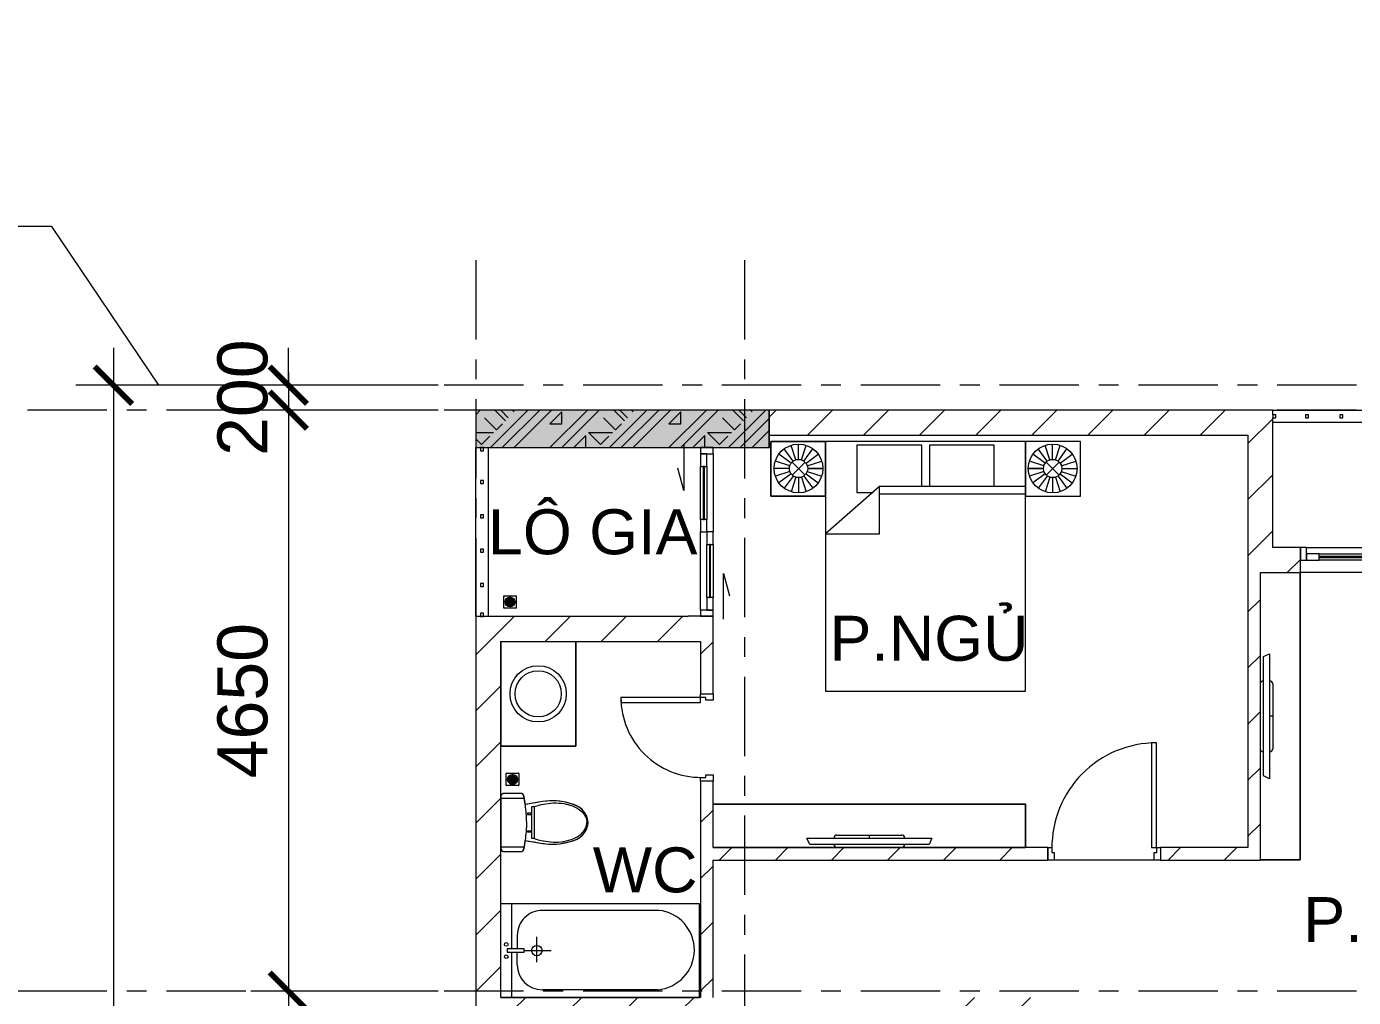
# Model space of a CAD drawing. Header units: millimetres. Extents: x -20144 to 117103, y -11426 to 48263.
# Drawn here: x 58906 to 69525, y 37700 to 45470 of the extents above; entities that cross this region are included whole.
import ezdxf

# ---------------------------------------------------------------- set-up
doc = ezdxf.new("R2010")
doc.units = ezdxf.units.MM
doc.linetypes.add('Grid Line', pattern=[22.225, 12.7, -3.175, 3.175, -3.175])
for name, color, linetype, lineweight in [('CHU', 181, 'Continuous', 5), ('CUA', 31, 'Continuous', 9), ('DIM', 1, 'Continuous', 5), ('HATCH-TUONG', 152, 'Continuous', 9), ('KH', 6, 'Continuous', 5), ('NET CAT', 3, 'Continuous', 5), ('NET THAY 2', 55, 'Continuous', 5), ('NET-CAT', 3, 'Continuous', 9), ('NET-THAY', 2, 'Continuous', 15), ('THIET BI', 44, 'Continuous', 5), ('THIET-BI', 44, 'Continuous', 5), ('TRUC', 225, 'Continuous', 5)]:
    doc.layers.add(name, color=color, linetype=linetype, lineweight=lineweight)
doc.styles.add('Arial_4', font='arial.ttf', dxfattribs={"height": 360})
doc.styles.add('TA1', font='arial.ttf')
doc.dimstyles.new('D_200_KTx2', dxfattribs={"dimtxt": 400, "dimasz": 300, "dimexe": 300, "dimexo": 300, "dimgap": 160, "dimtad": 1, "dimdec": 0, "dimzin": 9, "dimtxsty": 'TA1', "dimblk": 'ARCHTICK', "dimcen": 1, "dimdle": 300, "dimclrd": 256, "dimclre": 256, "dimclrt": 7, "dimadec": 0, "dimazin": 0, "dimtfac": 1, "dimtdec": 0, "dimtix": 1, "dimtmove": 1, "dimatfit": 3, "dimldrblk": 'ARCHTICK', "dimfxl": 1, "dimtolj": 1, "dimtzin": 0, "dimlwd": -1, "dimlwe": -1, "dimarcsym": 0})
pattern_1 = [(45, (71000, 0), (-224.5064, 224.5064), [])]

# ---------------------------------------------------------------- blocks, each defined once
blk = doc.blocks.new('ALC1807-ASCENT PLAZA-KET CAU 1_rvt-1-MẶT BẰNG TẦNG 5 ĐẾN TẦNG 22')
at = {"layer": 'NET CAT'}
blk.add_hatch(color=7, dxfattribs=at).paths.add_polyline_path([(-6149, 42100), (-6149, 42400), (-8499, 42400), (-8499, 42100), (-6334, 42100)], flags=0)
at = {"layer": 'NET CAT', "color": 90, "lineweight": 13}
for p, q in [((-6149, 42400), (-8499, 42400)), ((-8499, 42400), (-8499, 42100)), ((-6149, 42100), (-6149, 42400)), ((-8499, 42100), (-6149, 42100))]:
    blk.add_line(p, q, dxfattribs=at)
blk = doc.blocks.new('CUA PHONG NGU - Type 1-368226-MẶT BẰNG TẦNG 23')
at = {"layer": 'CUA', "lineweight": 5}
for p, q in [((-349, -52), (-349, 48)), ((-349, 48), (-299, 48)), ((-299, 48), (-299, -11)), ((501, 48), (551, 48)), ((501, -11), (501, 48)), ((551, 48), (551, -52)), ((-319, -52), (-349, -52)), ((-319, -11), (-319, -52)), ((-299, -11), (-319, -11)), ((521, -11), (501, -11)), ((521, -52), (521, -11)), ((551, -52), (521, -52))]:
    blk.add_line(p, q, dxfattribs=at)
at = {"layer": 'CUA'}
for p, q in [((-278, -52), (-318, -52)), ((-318, -52), (-318, -890)), ((-278, -890), (-278, -52)), ((-318, -890), (-278, -890))]:
    blk.add_line(p, q, dxfattribs=at)
at = {"layer": 'CUA', "lineweight": 5}
blk.add_arc((-318, -52), 838, 270, 0.5, dxfattribs=at)
blk = doc.blocks.new('CUA WC - Type 1-398330-MẶT BẰNG TẦNG 23')
at = {"layer": 'CUA', "lineweight": 5}
for p, q in [((-249, -52), (-249, 48)), ((-249, 48), (-199, 48)), ((-199, 48), (-199, -11)), ((401, 48), (451, 48)), ((401, -11), (401, 48)), ((451, 48), (451, -52)), ((-219, -52), (-249, -52)), ((-219, -11), (-219, -52)), ((-199, -11), (-219, -11)), ((421, -11), (401, -11)), ((421, -52), (421, -11)), ((451, -52), (421, -52))]:
    blk.add_line(p, q, dxfattribs=at)
at = {"layer": 'CUA'}
for p, q in [((-178, -52), (-218, -52)), ((-218, -52), (-218, -690)), ((-178, -690), (-178, -52)), ((-218, -690), (-178, -690))]:
    blk.add_line(p, q, dxfattribs=at)
at = {"layer": 'CUA', "lineweight": 5}
blk.add_arc((-218, -52), 638, 270, 0.5, dxfattribs=at)
blk = doc.blocks.new('CUA LO GIA _LUA_ - CUA LO GIA _LUA_ 2800-588159-MẶT BẰNG TẦNG 23')
at = {"layer": 'CUA'}
for p, q in [((332, 184), (511, 232)), ((697, 184), (332, 184)), ((-1350, 100), (-1400, 100)), ((-1400, 100), (-1400, 0)), ((-1350, 0), (-1350, 100)), ((-1350, 100), (0, 100)), ((-1250, 50), (-1350, 50)), ((-1350, 50), (-1350, 0)), ((-1250, 0), (-1250, 50)), ((-1250, 50), (-100, 50)), ((-100, 30), (-1250, 30)), ((-1250, 30), (-1250, 20)), ((-1250, 20), (-100, 20)), ((0, 50), (-100, 50)), ((-100, 50), (-100, 0)), ((-100, 20), (-100, 30)), ((100, 100), (0, 100)), ((0, 100), (0, 50)), ((0, 0), (0, 50)), ((0, 50), (100, 50)), ((100, 50), (100, 100)), ((100, 100), (1250, 100)), ((1250, 80), (100, 80)), ((100, 80), (100, 70)), ((100, 70), (1250, 70)), ((1250, 50), (100, 50)), ((1350, 100), (1250, 100)), ((1250, 100), (1250, 50)), ((1250, 70), (1250, 80)), ((1250, 50), (1350, 50)), ((1350, 50), (1350, 100)), ((1400, 100), (1350, 100)), ((1350, 100), (1350, 0)), ((1400, 0), (1400, 100)), ((-1400, 0), (-1350, 0)), ((-1350, 0), (-1250, 0)), ((-100, 0), (-1250, 0)), ((-100, 0), (0, 0)), ((1350, 0), (0, 0)), ((1350, 0), (1400, 0)), ((-697, -134), (-332, -134)), ((-332, -134), (-511, -182))]:
    blk.add_line(p, q, dxfattribs=at)
blk = doc.blocks.new('CUA LO GIA _LUA_ - CUA LO GIA 1350-588160-MẶT BẰNG TẦNG 23')
at = {"layer": 'CUA'}
for p, q in [((332, 184), (511, 232)), ((697, 184), (332, 184)), ((-625, 100), (-675, 100)), ((-675, 100), (-675, 0)), ((-625, 0), (-625, 100)), ((-625, 100), (0, 100)), ((-525, 50), (-625, 50)), ((-625, 50), (-625, 0)), ((-525, 0), (-525, 50)), ((-525, 50), (-100, 50)), ((-100, 30), (-525, 30)), ((-525, 30), (-525, 20)), ((-525, 20), (-100, 20)), ((0, 50), (-100, 50)), ((-100, 50), (-100, 0)), ((-100, 20), (-100, 30)), ((100, 100), (0, 100)), ((0, 100), (0, 50)), ((0, 0), (0, 50)), ((0, 50), (100, 50)), ((100, 50), (100, 100)), ((100, 100), (525, 100)), ((525, 80), (100, 80)), ((100, 80), (100, 70)), ((100, 70), (525, 70)), ((525, 50), (100, 50)), ((625, 100), (525, 100)), ((525, 100), (525, 50)), ((525, 70), (525, 80)), ((525, 50), (625, 50)), ((625, 50), (625, 100)), ((675, 100), (625, 100)), ((625, 100), (625, 0)), ((675, 0), (675, 100)), ((-675, 0), (-625, 0)), ((-625, 0), (-525, 0)), ((-100, 0), (-525, 0)), ((-100, 0), (0, 0)), ((625, 0), (0, 0)), ((625, 0), (675, 0)), ((-697, -134), (-332, -134)), ((-332, -134), (-511, -182))]:
    blk.add_line(p, q, dxfattribs=at)
blk = doc.blocks.new('Railing - 25mm-666288-MẶT BẰNG TẦNG 23')
at = {"layer": 'NET THAY 2'}
for p, q in [((12.5, 12.5), (-12.5, 12.5)), ((-12.5, 12.5), (-12.5, -12.5)), ((12.5, -12.5), (12.5, 12.5)), ((-12.5, -12.5), (12.5, -12.5))]:
    blk.add_line(p, q, dxfattribs=at)
blk = doc.blocks.new('Railing - Railing-493179-MẶT BẰNG TẦNG 23')
at = {"rotation": 90}
for p in [(-2108, 42350), (-1846, 42350), (-1571, 42350), (-1296, 42350), (-1021, 42350), (-746, 42350), (-471, 42350), (-196, 42350), (79, 42350), (354, 42350), (629, 42350), (904, 42350), (1179, 42350), (1337, 42350)]:
    blk.add_blockref('Railing - 25mm-666288-MẶT BẰNG TẦNG 23', p, dxfattribs=at)
blk = doc.blocks.new('Railing - Railing-493335-MẶT BẰNG TẦNG 23')
for p in [(-8449, 42088), (-8449, 41825), (-8449, 41550), (-8449, 41275), (-8449, 41000), (-8449, 40762)]:
    blk.add_blockref('Railing - 25mm-666288-MẶT BẰNG TẦNG 23', p)
blk = doc.blocks.new('X-GIUONG - X-GIUONG-V64-MẶT BẰNG TẦNG 23')
at = {"layer": 'THIET BI'}
for p, q in [((-800, 0), (-1239, 0)), ((-1239, 0), (-1239, -439)), ((-1239, 0), (-800, 0)), ((-1239, -439), (-1239, 0)), ((-1076, -174), (-1174, -103)), ((-1060, -158), (-1131, -60)), ((-1039, -148), (-1077, -32)), ((-1017, -144), (-1017, -22)), ((-994, -148), (-956, -32)), ((-974, -158), (-902, -60)), ((-957, -174), (-859, -103)), ((-800, -439), (-800, 0)), ((800, 0), (-800, 0)), ((-800, 0), (-800, -2000)), ((800, 0), (-800, 0)), ((-800, 0), (-800, -439)), ((-800, 0), (-800, -2000)), ((-550, -30), (-550, -410)), ((-30, -30), (-550, -30)), ((-30, -360), (-30, -30)), ((30, -30), (30, -360)), ((550, -30), (30, -30)), ((550, -360), (550, -30)), ((1239, 0), (800, 0)), ((800, 0), (800, -439)), ((800, -2000), (800, 0)), ((1239, 0), (800, 0)), ((800, 0), (800, -439)), ((800, -2000), (800, 0)), ((957, -174), (859, -103)), ((974, -158), (902, -60)), ((994, -148), (956, -32)), ((1017, -144), (1017, -22)), ((1039, -148), (1077, -32)), ((1060, -158), (1131, -60)), ((1076, -174), (1174, -103)), ((1239, -439), (1239, 0)), ((1239, -439), (1239, 0)), ((-1086, -195), (-1202, -157)), ((-1068, -269), (-965, -166)), ((-1068, -166), (-965, -269)), ((-947, -195), (-831, -157)), ((947, -195), (831, -157)), ((1068, -269), (965, -166)), ((1068, -166), (965, -269)), ((1086, -195), (1202, -157)), ((-1090, -217), (-1212, -217)), ((-1086, -240), (-1202, -278)), ((-1076, -260), (-1174, -332)), ((-1060, -277), (-1131, -375)), ((-1039, -287), (-1077, -403)), ((-1017, -291), (-1017, -412)), ((-994, -287), (-956, -403)), ((-974, -277), (-902, -375)), ((-957, -260), (-859, -332)), ((-947, -240), (-831, -278)), ((-943, -217), (-821, -217)), ((-821, -217), (-943, -217)), ((943, -217), (821, -217)), ((821, -217), (943, -217)), ((947, -240), (831, -278)), ((957, -260), (859, -332)), ((974, -277), (902, -375)), ((994, -287), (956, -403)), ((1017, -291), (1017, -412)), ((1039, -287), (1077, -403)), ((1060, -277), (1131, -375)), ((1076, -260), (1174, -332)), ((1086, -240), (1202, -278)), ((1090, -217), (1212, -217)), ((-370, -360), (-800, -740)), ((-550, -410), (-420, -410)), ((-370, -740), (-370, -360)), ((800, -360), (-370, -360)), ((-370, -420), (800, -420)), ((-1239, -439), (-800, -439)), ((-800, -439), (-1239, -439)), ((800, -439), (1239, -439)), ((800, -439), (1239, -439)), ((-800, -740), (-370, -740)), ((-800, -2000), (800, -2000)), ((-800, -2000), (800, -2000))]:
    blk.add_line(p, q, dxfattribs=at)
for centre, radius in [((-1017, -217), 195), ((1017, -217), 195), ((-1017, -217), 73.2), ((1017, -217), 73.2)]:
    blk.add_circle(centre, radius, dxfattribs=at)
blk = doc.blocks.new('X-TV - X-TV-498234-MẶT BẰNG TẦNG 23')
at = {"layer": 'THIET BI'}
for p, q in [((2300, 321), (0, 321)), ((0, 321), (2300, 321)), ((2300, 1), (2300, 321)), ((2300, 321), (2300, 1)), ((650, 75), (1650, 75)), ((673, 25), (650, 75)), ((1628, 25), (673, 25)), ((890, 100), (1410, 100)), ((1150, 100), (1150, 75)), ((1650, 75), (1628, 25))]:
    blk.add_line(p, q, dxfattribs=at)
for centre, start_param, end_param in [((890, 75), 0, 1.570796), ((890, 25), 1.570796, 2.997735), ((1410, 75), 4.712389, 6.283185), ((1410, 25), 3.28545, 4.712389)]:
    blk.add_ellipse(centre, major_axis=(0, 25), ratio=0.9, start_param=start_param, end_param=end_param, dxfattribs=at)
blk = doc.blocks.new('X-TV - X-TV-498313-MẶT BẰNG TẦNG 23')
at = {"layer": 'THIET BI'}
for p, q in [((2501, 346), (0, 346)), ((0, 346), (2501, 346)), ((2501, 0), (2501, 346)), ((2501, 346), (2501, 0)), ((750, 75), (1750, 75)), ((773, 25), (750, 75)), ((1728, 25), (773, 25)), ((990, 100), (1510, 100)), ((1250, 100), (1250, 75)), ((1750, 75), (1728, 25)), ((0, 0), (2501, 0)), ((1510, 0), (990, 0))]:
    blk.add_line(p, q, dxfattribs=at)
for centre, start_param, end_param in [((990, 75), 0, 1.570796), ((990, 25), 1.570796, 3.141593), ((1510, 75), 4.712389, 6.283185), ((1510, 25), 3.141593, 4.712389)]:
    blk.add_ellipse(centre, major_axis=(0, 25), ratio=0.9, start_param=start_param, end_param=end_param, dxfattribs=at)
blk = doc.blocks.new('X-BON TAM - X-BON TAM-V85-MẶT BẰNG TẦNG 23')
at = {"layer": 'THIET-BI'}
for p, q in [((-375, -10), (-375, -1600)), ((-375, -10), (-375, -1600)), ((-375, -100), (-13, -100)), ((13, -61), (-13, -61)), ((-13, -61), (-13, -199)), ((13, -199), (13, -61)), ((13, -100), (375, -100)), ((375, -1600), (375, -10)), ((375, -1600), (375, -10)), ((-113, -143), (-13, -143)), ((-13, -199), (13, -199)), ((0, -199), (0, -415)), ((122, -143), (13, -143)), ((-92, -299), (109, -299)), ((-313, -1268), (-313, -343)), ((322, -1276), (322, -343)), ((-375, -1600), (375, -1600)), ((-375, -1600), (375, -1600))]:
    blk.add_line(p, q, dxfattribs=at)
for centre, radius in [((-49, -54), 14.5), ((49, -54), 14.5), ((0, -299), 41.7)]:
    blk.add_circle(centre, radius, dxfattribs=at)
for centre, radius, start, end in [((-113, -343), 200, 90, 180), ((122, -343), 200, 360, 90), ((5, -1241), 319, 184.7583, 353.7351)]:
    blk.add_arc(centre, radius, start, end, dxfattribs=at)
blk = doc.blocks.new('X-LA - X-LA-610859-MẶT BẰNG TẦNG 23')
at = {"layer": 'THIET-BI'}
for p, q in [((420, 0), (-420, 0)), ((-420, 0), (-420, -600)), ((-420, -600), (-420, 0)), ((-420, 0), (420, 0)), ((-420, -600), (420, -600)), ((420, -600), (-420, -600))]:
    blk.add_line(p, q, dxfattribs=at)
for radius in [225, 185]:
    blk.add_circle((0, -300), radius, dxfattribs=at)
blk = doc.blocks.new('X-XI - X-XI-391663-MẶT BẰNG TẦNG 23')
at = {"layer": 'THIET-BI'}
for p, q in [((204, 0), (-204, 0)), ((204, 0), (-204, 0)), ((204, 0), (0, 0)), ((195, 0), (195, -186)), ((215, -2), (204, 0)), ((-231, -17), (-233, -33)), ((-233, -29), (-233, -158)), ((-233, -29), (-233, -158)), ((-233, -33), (-233, -45)), ((-233, -45), (-233, -158)), ((-228, -12), (-231, -17)), ((-222, -6), (-228, -12)), ((-212, -1), (-222, -6)), ((-204, 0), (-212, -1)), ((0, 0), (-204, 0)), ((-195, 0), (-195, -186)), ((219, -4), (215, -2)), ((225, -8), (219, -4)), ((228, -12), (225, -8)), ((232, -19), (228, -12)), ((233, -29), (232, -19)), ((233, -158), (233, -29)), ((233, -158), (233, -29)), ((233, -158), (233, -29)), ((-233, -158), (-233, -162)), ((-233, -162), (-231, -169)), ((-231, -169), (-228, -174)), ((-228, -174), (-224, -179)), ((-224, -179), (-217, -184)), ((-217, -184), (-209, -186)), ((-209, -186), (-202, -188)), ((-202, -188), (-192, -190)), ((-192, -190), (-184, -191)), ((-184, -191), (-168, -194)), ((-168, -194), (-150, -197)), ((-144, -197), (-167, -335)), ((-144, -197), (-167, -335)), ((-150, -197), (-144, -197)), ((-144, -197), (-148, -221)), ((144, -197), (213, -186)), ((167, -335), (144, -197)), ((167, -335), (144, -197)), ((147, -216), (144, -197)), ((213, -186), (221, -182)), ((221, -182), (226, -176)), ((226, -176), (232, -167)), ((232, -167), (233, -158)), ((-162, -304), (-165, -322)), ((-158, -281), (-162, -304)), ((-155, -266), (-158, -281)), ((-148, -221), (-155, -266)), ((-128, -250), (128, -250)), ((-128, -268), (-128, -250)), ((-9, -268), (-128, -268)), ((-77, -214), (-66, -214)), ((-77, -245), (-77, -214)), ((-66, -245), (-77, -245)), ((-66, -214), (-66, -245)), ((128, -268), (-9, -268)), ((64, -214), (64, -245)), ((74, -214), (64, -214)), ((64, -245), (74, -245)), ((74, -245), (74, -214)), ((128, -250), (128, -268)), ((152, -245), (147, -216)), ((157, -278), (152, -245)), ((162, -305), (157, -278)), ((167, -335), (162, -305)), ((-171, -365), (-173, -383)), ((-173, -383), (-173, -402)), ((-173, -402), (-173, -436)), ((-169, -349), (-171, -365)), ((-165, -322), (-169, -349)), ((172, -371), (167, -335)), ((173, -396), (172, -371)), ((173, -426), (173, -396)), ((-173, -436), (-173, -446)), ((-173, -446), (-170, -475)), ((-170, -475), (-166, -495)), ((-166, -495), (-161, -521)), ((-161, -521), (-151, -556)), ((155, -544), (162, -518)), ((162, -518), (165, -502)), ((165, -502), (173, -446)), ((173, -446), (173, -426)), ((-151, -556), (-144, -587)), ((-144, -587), (-132, -613)), ((-132, -613), (-122, -629)), ((-122, -629), (-100, -654)), ((114, -639), (132, -613)), ((132, -613), (145, -581)), ((145, -581), (151, -556)), ((151, -556), (155, -544)), ((-100, -654), (-88, -665)), ((-88, -665), (-70, -677)), ((-70, -677), (-50, -687)), ((-50, -687), (-20, -697)), ((-20, -697), (0, -700)), ((0, -700), (35, -693)), ((35, -693), (61, -682)), ((61, -682), (86, -666)), ((86, -666), (100, -654)), ((100, -654), (114, -639))]:
    blk.add_line(p, q, dxfattribs=at)
for centre, radius, start, end in [((204, -29), 29, 360, 90), ((204, -29), 29, 0, 90), ((-204, -29), 29, 90, 180), ((-204, -29), 29, 90, 180), ((-204, -158), 29, 180, 259.8599), ((-204, -158), 29, 180, 259.8599), ((18, 960), 1169, 258.7762, 262.0348), ((18, 960), 1169, 258.7762, 262.0348), ((18, 960), 1169, 262.1447, 269.1633), ((-16, 958), 1166, 270.8375, 277.7683), ((-18, 960), 1169, 277.9652, 281.2238), ((-18, 960), 1169, 277.9652, 281.2238), ((204, -158), 29, 280.1401, 360), ((204, -158), 29, 280.1401, 0), ((287, -414), 461, 170.0941, 197.8856), ((287, -414), 461, 170.0941, 197.8856), ((-287, -414), 461, 342.1144, 9.9059), ((-287, -414), 461, 342.1144, 9.9059), ((18, -530), 172, 188.8267, 263.9098), ((18, -530), 172, 188.8267, 263.9098), ((-18, -530), 172, 276.0902, 351.1733), ((-18, -530), 172, 276.0902, 351.1733)]:
    blk.add_arc(centre, radius, start, end, dxfattribs=at)
for points in [[(-128, -268), (-143, -316), (-152, -365), (-160, -442), (-151, -517), (-130, -585), (-94, -652), (-37, -689), (-3, -689), (0, -689)], [(128, -268), (143, -316), (152, -365), (160, -442), (151, -517), (130, -585), (94, -652), (37, -689), (3, -689), (0, -689)]]:
    blk.add_open_spline(points, degree=3, knots=[12.724379, 12.724379, 12.724379, 12.724379, 75.096459, 151.912755, 228.70098, 282.501534, 351.034079, 439.49288, 447.51098, 447.51098, 447.51098, 447.51098], dxfattribs=at)
blk = doc.blocks.new('X-PHEU - X-PHEU-444926-MẶT BẰNG TẦNG 23')
at = {"layer": 'THIET-BI'}
for p, q in [((25, 29), (25, 121)), ((29, 125), (121, 125)), ((58, 44), (58, 106)), ((62, 109), (62, 41)), ((68, 40), (68, 110)), ((72, 111), (72, 78)), ((77, 78), (77, 111)), ((82, 110), (82, 40)), ((88, 41), (88, 109)), ((92, 106), (92, 44)), ((125, 121), (125, 29)), ((121, 25), (29, 25)), ((42, 90), (42, 60)), ((47, 52), (47, 98)), ((52, 103), (52, 47)), ((72, 72), (72, 39)), ((77, 39), (77, 72)), ((97, 47), (97, 103)), ((102, 98), (102, 52)), ((107, 60), (107, 90))]:
    blk.add_line(p, q, dxfattribs=at)
blk.add_circle((75, 75), 40, dxfattribs=at)
for centre, radius, start, end in [((29, 121), 4, 90, 180), ((75, 75), 36, 119.0853, 128.6822), ((75, 75), 36, 102.0247, 110.3175), ((75, 75), 36, 90, 93.9821), ((75, 75), 36, 86.0179, 90), ((75, 75), 36, 69.6825, 77.9753), ((75, 75), 36, 51.3178, 60.9147), ((121, 121), 4, 0, 90), ((29, 29), 4, 180, 270), ((75, 75), 36, 139.8082, 154.5256), ((75, 75), 36, 205.4744, 220.1918), ((75, 75), 36, 231.3178, 240.9147), ((75, 75), 36, 249.6825, 257.9753), ((75, 75), 4, 128.6822, 231.3178), ((75, 75), 36, 266.0179, 270), ((75, 75), 36, 270, 273.9821), ((75, 75), 4, 308.6822, 51.3178), ((75, 75), 36, 282.0247, 290.3175), ((75, 75), 36, 299.0853, 308.6822), ((75, 75), 36, 25.4744, 40.1918), ((75, 75), 36, 319.8082, 334.5256), ((121, 29), 4, 270, 360)]:
    blk.add_arc(centre, radius, start, end, dxfattribs=at)
blk = doc.blocks.new('_ArchTick')
at = {"color": 0, "const_width": 0.15}
blk.add_lwpolyline([(-0.5, -0.5), (0.5, 0.5)], dxfattribs=at)
blk = doc.blocks.new('*D683')
at = {"layer": 'Defpoints', "color": 0, "transparency": 16777216}
for p in [(62501, 42600), (61001, 42400), (62501, 42400)]:
    blk.add_point(p, dxfattribs=at)
at = {"layer": 'DIM', "transparency": 16777216}
for p, q in [((61001, 42600), (61001, 42900)), ((62201, 42600), (60701, 42600)), ((61001, 42600), (61001, 42400)), ((62201, 42400), (60701, 42400)), ((61001, 42400), (61001, 42100))]:
    blk.add_line(p, q, dxfattribs=at)
at = {"layer": 'DIM', "transparency": 16777216, "xscale": 300, "yscale": 300, "zscale": 300}
for p, rotation in [((61001, 42600), 270), ((61001, 42400), 90)]:
    blk.add_blockref('_ArchTick', p, dxfattribs=dict(at, rotation=rotation))
at = {"layer": 'DIM', "color": 7, "transparency": 16777216, "insert": (60636, 42500), "char_height": 400, "attachment_point": 5, "rotation": 90, "style": 'TA1'}
blk.add_mtext('\\A1;200', dxfattribs=at)
blk = doc.blocks.new('*D684')
at = {"layer": 'Defpoints', "color": 0, "transparency": 16777216}
for p in [(62501, 42400), (61001, 37750), (62501, 37750)]:
    blk.add_point(p, dxfattribs=at)
at = {"layer": 'DIM', "transparency": 16777216}
for p, q in [((61001, 42700), (61001, 37450)), ((62201, 42400), (60701, 42400)), ((62201, 37750), (60701, 37750))]:
    blk.add_line(p, q, dxfattribs=at)
at = {"layer": 'DIM', "transparency": 16777216, "xscale": 300, "yscale": 300, "zscale": 300}
for p, rotation in [((61001, 42400), 90), ((61001, 37750), 270)]:
    blk.add_blockref('_ArchTick', p, dxfattribs=dict(at, rotation=rotation))
at = {"layer": 'DIM', "color": 7, "transparency": 16777216, "insert": (60636, 40075), "char_height": 400, "attachment_point": 5, "rotation": 90, "style": 'TA1'}
blk.add_mtext('\\A1;4650', dxfattribs=at)
blk = doc.blocks.new('*D685')
at = {"layer": 'Defpoints', "color": 0, "transparency": 16777216}
for p in [(62501, 37750), (61001, 32950), (62501, 32950)]:
    blk.add_point(p, dxfattribs=at)
at = {"layer": 'DIM', "transparency": 16777216}
for p, q in [((61001, 38050), (61001, 32650)), ((62201, 37750), (60701, 37750)), ((62201, 32950), (60701, 32950))]:
    blk.add_line(p, q, dxfattribs=at)
at = {"layer": 'DIM', "transparency": 16777216, "xscale": 300, "yscale": 300, "zscale": 300}
for p, rotation in [((61001, 37750), 90), ((61001, 32950), 270)]:
    blk.add_blockref('_ArchTick', p, dxfattribs=dict(at, rotation=rotation))
at = {"layer": 'DIM', "color": 7, "transparency": 16777216, "insert": (60636, 35350), "char_height": 400, "attachment_point": 5, "rotation": 90, "style": 'TA1'}
blk.add_mtext('\\A1;4800', dxfattribs=at)
blk = doc.blocks.new('*D666')
at = {"layer": 'Defpoints', "color": 0, "transparency": 16777216}
for p in [(62501, 42600), (59601, 0), (62501, 0)]:
    blk.add_point(p, dxfattribs=at)
at = {"layer": 'DIM', "transparency": 16777216}
for p, q in [((59601, 42900), (59601, -300)), ((62201, 42600), (59301, 42600)), ((62201, 0), (59301, 0))]:
    blk.add_line(p, q, dxfattribs=at)
at = {"layer": 'DIM', "transparency": 16777216, "xscale": 300, "yscale": 300, "zscale": 300}
for p, rotation in [((59601, 42600), 90), ((59601, 0), 270)]:
    blk.add_blockref('_ArchTick', p, dxfattribs=dict(at, rotation=rotation))
at = {"layer": 'DIM', "color": 7, "transparency": 16777216, "insert": (59236, 21300), "char_height": 400, "attachment_point": 5, "rotation": 90, "style": 'TA1'}
blk.add_mtext('\\A1;42600', dxfattribs=at)
blk = doc.blocks.new('Grid - FamilyAL-KH TRUC-550400-MẶT BẰNG HẦM 2')
at = {"layer": 'KH'}
for p, q in [((0, 7), (0, 4)), ((-8, -1), (-5, -1)), ((8, -1), (5, -1)), ((0, -9), (0, -6))]:
    blk.add_line(p, q, dxfattribs=at)
blk.add_circle((0, -1), 5, dxfattribs=at)

msp = doc.modelspace()

# ---------------------------------------------------------------- hatches: boundary and pattern name
at = {"layer": 'HATCH-TUONG', "lineweight": 5}
h = msp.add_hatch(dxfattribs=at)
h.set_pattern_fill('FP_4', color=256, style=0, pattern_type=2)
h.set_pattern_definition(pattern_1)
h.paths.add_polyline_path([(68680.5, 42199.9), (68680.5, 42399.9), (64850.5, 42399.9), (64850.5, 42199.9), (65333.6, 42199.9)], flags=0)
h = msp.add_hatch(dxfattribs=at)
h.set_pattern_fill('FP_4', color=256, style=0, pattern_type=2)
h.set_pattern_definition(pattern_1)
h.paths.add_polyline_path([(68880.5, 41299.9), (68879.2, 42399.9), (68680.5, 42399.9), (68680.5, 41299.9)], flags=0)
h = msp.add_hatch(dxfattribs=at)
h.set_pattern_fill('FP_4', color=256, style=0, pattern_type=2)
h.set_pattern_definition(pattern_1)
h.paths.add_polyline_path([(72350.5, 41099.9), (72450.5, 41099.9), (72450.5, 41299.9), (71900.5, 41299.9), (71900.5, 41099.9), (72150.5, 41099.9)], flags=0)
h.paths.add_polyline_path([(68680.5, 41099.9), (69100.5, 41099.9), (69100.5, 41299.9), (68680.5, 41299.9)], flags=0)
h = msp.add_hatch(dxfattribs=at)
h.set_pattern_fill('FP_4', color=256, style=0, pattern_type=2)
h.set_pattern_definition(pattern_1)
h.paths.add_polyline_path([(68780.5, 38899.9), (68780.5, 41099.9), (68680.5, 41099.9), (68680.5, 38899.9)], flags=0)
h = msp.add_hatch(dxfattribs=at)
h.set_pattern_fill('FP_4', color=256, style=0, pattern_type=2)
h.set_pattern_definition(pattern_1)
h.paths.add_polyline_path([(64200.5, 40549.9), (64200.5, 40749.9), (62500.4, 40749.9), (62500.4, 40549.9), (63288.3, 40549.9)], flags=0)
h = msp.add_hatch(dxfattribs=at)
h.set_pattern_fill('FP_4', color=256, style=0, pattern_type=2)
h.set_pattern_definition(pattern_1)
h.paths.add_polyline_path([(62500.4, 33100), (62700.4, 33100), (62700.4, 33400), (62500.4, 33400)], flags=0)
h.paths.add_polyline_path([(62600.4, 35500), (62700.4, 35500), (62700.4, 40549.9), (62500.4, 40549.9), (62500.4, 37199.9), (62600.4, 37199.9), (62600.4, 37149.9), (62550.4, 37149.9), (62550.4, 36499.9), (62500.4, 36499.9), (62500.4, 35500)], flags=0)
h = msp.add_hatch(dxfattribs=at)
h.set_pattern_fill('FP_4', color=256, style=0, pattern_type=2)
h.set_pattern_definition(pattern_1)
h.paths.add_polyline_path([(64400.5, 37699.9), (64400.5, 39429.9), (64300.5, 39429.9), (64300.5, 37699.9), (64311, 37699.9)], flags=0)
h.paths.add_polyline_path([(64400.5, 40129.9), (64400.5, 40549.9), (64300.5, 40549.9), (64300.5, 40129.9)], flags=0)
h = msp.add_hatch(dxfattribs=at)
h.set_pattern_fill('FP_4', color=256, style=0, pattern_type=2)
h.set_pattern_definition(pattern_1)
h.paths.add_polyline_path([(67980.5, 38799.9), (68780.5, 38799.9), (68780.5, 38899.9), (67980.5, 38899.9)], flags=0)
h.paths.add_polyline_path([(67080.5, 38799.9), (67080.5, 38899.9), (64400.5, 38899.9), (64400.5, 38799.9), (65333.6, 38799.9)], flags=0)
h = msp.add_hatch(dxfattribs=at)
h.set_pattern_fill('FP_4', color=256, style=0, pattern_type=2)
h.set_pattern_definition(pattern_1)
h.paths.add_polyline_path([(66400.5, 37599.9), (67100.5, 37599.9), (67100.5, 37699.9), (66350.5, 37699.9), (66350.5, 37599.9)], flags=0)
h.paths.add_polyline_path([(65230.5, 37599.9), (65450.5, 37599.9), (65450.5, 37699.9), (65230.5, 37699.9)], flags=0)
h.paths.add_polyline_path([(64530.5, 37599.9), (64530.5, 37699.9), (62700.4, 37699.9), (62700.4, 37599.9), (64311, 37599.9)], flags=0)
at = {"layer": 'NET CAT'}
h = msp.add_hatch(dxfattribs=at)
h.set_pattern_fill('FP_1', color=256, style=0, pattern_type=2)
h.set_pattern_definition([(45, (71095.25, 0), (-476.246, 476.246), []), (45, (71190.5, 0), (-476.246, 476.246), []), (45, (71000, 0), (-476.246, 476.246), []), (45, (71476.25, 0), (-476.246, 476.246), []), (45, (71571.5, 0), (-476.246, 476.246), []), (0, (71381, 95.25), (0, 952.5), [95.25, -857.25]), (0, (71476.25, 190.5), (0, 952.5), [95.25, -857.25]), (45, (71381, 95.25), (0, 952.491), [134.683, -1212.342]), (45, (71476.25, 95.25), (0, 952.491), [134.683, -1212.342]), (0, (71381, 95.25), (0, 952.5), [95.25, -857.25]), (90, (70904.75, 95.25), (-952.5, 6e-14), [95.25, -857.25]), (90, (71000, 95.25), (-952.5, 6e-14), [190.5, -762]), (45, (70904.75, 190.5), (0, 952.491), [134.683, -1212.342]), (90, (71762, 381), (-952.5, 6e-14), [95.25, -857.25]), (0, (71666.75, 381), (0, 952.5), [95.25, -857.25]), (45, (71666.75, 381), (0, 952.491), [134.683, -1212.342]), (0, (71857.25, 95.25), (0, 952.5), [95.25, -857.25]), (0, (71857.25, 571.5), (0, 952.5), [95.25, -857.25]), (90, (72047.75, 666.75), (-952.5, 6e-14), [95.25, -857.25]), (45, (71857.25, 571.5), (0, 952.491), [269.367, -1077.66]), (45, (71952.5, 571.5), (0, 952.491), [134.683, -1212.342]), (45, (72143, 762), (0, 952.491), [134.683, -1212.342]), (0, (72143, 857.25), (0, 952.5), [95.25, -857.25]), (90, (72143, 762), (-952.5, 6e-14), [95.25, -857.25]), (0, (71476.25, 762), (0, 952.5), [95.25, -857.25]), (0, (71666.75, 857.25), (0, 952.5), [95.25, -857.25]), (90, (71571.5, 762), (-952.5, 6e-14), [95.25, -857.25]), (90, (71666.75, 762), (-952.5, 6e-14), [95.25, -857.25]), (45, (71476.25, 762), (0, 952.491), [134.684, -1212.342]), (45, (71666.75, 762), (0, 952.491), [134.684, -1212.342]), (135, (71119, 214.8), (-952.491, 6e-14), [134.683, -1212.342]), (135, (71238.1, 333.4), (-952.491, 6e-14), [134.683, -1212.342]), (135, (71309.56, 404.8), (-952.491, 6e-14), [134.683, -1212.342]), (135, (71333.4, 428.6), (-952.491, 6e-14), [134.683, -1212.342]), (135, (71381, 476.25), (-952.491, 6e-14), [134.684, -1212.342]), (135, (71404.8, 500.06), (-952.491, 6e-14), [134.683, -1212.342]), (135, (71476.25, 571.5), (-952.491, 6e-14), [134.684, -1212.342]), (135, (71523.9, 619.1), (-952.491, 6e-14), [134.684, -1212.342]), (45, (71119, 214.8), (0, 952.491), [95.25, -1251.775]), (45, (71238.1, 333.4), (0, 952.491), [67.36, -1279.665]), (45, (71404.8, 500.06), (0, 952.491), [67.36, -1279.665]), (45, (71309.56, 595.3), (0, 952.491), [67.36, -1279.665]), (45, (71476.25, 571.5), (0, 952.491), [67.36, -1279.665]), (45, (71381, 666.75), (0, 952.491), [67.36, -1279.665]), (0, (71024.2, 309.5), (0, 952.5), [190.043, -762.457]), (0, (71238.1, 523.9), (0, 952.5), [95.25, -857.25])])
h.paths.add_polyline_path([(62500.5, 42099.9), (64850.5, 42099.9), (64850.5, 42399.9), (62500.5, 42399.9)], flags=0)

# ---------------------------------------------------------------- linework, layer by layer
at = {"layer": 'NET CAT', "lineweight": 13}
for p, q in [((64850.5, 42399.9), (62500.5, 42399.9)), ((62500.5, 42399.9), (62500.5, 42099.9)), ((64850.5, 42099.9), (64850.5, 42399.9)), ((62500.5, 42099.9), (62538.2, 42099.9)), ((62563.2, 42099.9), (64850.5, 42099.9))]:
    msp.add_line(p, q, dxfattribs=at)
at = {"layer": 'NET-CAT', "lineweight": 15}
for p, q in [((68680.5, 42399.9), (64850.5, 42399.9)), ((64850.5, 42399.9), (64850.5, 42199.9)), ((68880.5, 42399.9), (68680.5, 42399.9)), ((68880.5, 42362.5), (68880.5, 42399.9)), ((68880.5, 41299.9), (68880.5, 42337.5)), ((64850.5, 42199.9), (68680.5, 42199.9)), ((68680.5, 42199.9), (68680.5, 41299.9)), ((68680.5, 41299.9), (68680.5, 41099.9)), ((69100.5, 41299.9), (68880.5, 41299.9)), ((69100.5, 41099.9), (69100.5, 41299.9)), ((68680.5, 41099.9), (68680.5, 38899.9)), ((68780.5, 41099.9), (69100.5, 41099.9)), ((68780.5, 38899.9), (68780.5, 41099.9)), ((64200.5, 40749.9), (62500.4, 40749.9)), ((62500.4, 40749.9), (62500.4, 40549.9)), ((64400.5, 40750), (64200.5, 40750)), ((64400.5, 40549.9), (64400.5, 40750)), ((62500.4, 40549.9), (62500.4, 37199.9)), ((62700.4, 40549.9), (64200.5, 40549.9)), ((62700.4, 37699.9), (62700.4, 40549.9)), ((64200.5, 40549.9), (64300.5, 40549.9)), ((64300.5, 40549.9), (64300.5, 40129.9)), ((64400.5, 40129.9), (64400.5, 40549.9)), ((64300.5, 40129.9), (64400.5, 40129.9)), ((64400.5, 39429.9), (64300.5, 39429.9)), ((64300.5, 39429.9), (64300.5, 37699.9)), ((64400.5, 38899.9), (64400.5, 39429.9)), ((67080.5, 38899.9), (64400.5, 38899.9)), ((67080.5, 38799.9), (67080.5, 38899.9)), ((68680.5, 38899.9), (67980.5, 38899.9)), ((67980.5, 38899.9), (67980.5, 38799.9)), ((68780.5, 38799.9), (68780.5, 38899.9)), ((64400.5, 37699.9), (64400.5, 38799.9)), ((64400.5, 38799.9), (67080.5, 38799.9)), ((67980.5, 38799.9), (68780.5, 38799.9)), ((64300.5, 37699.9), (62700.4, 37699.9))]:
    msp.add_line(p, q, dxfattribs=at)
at = {"layer": 'NET-THAY', "lineweight": 9}
for p, q in [((68880.5, 42399.9), (72349.2, 42399.9)), ((72349.2, 42299.9), (68880.5, 42299.9)), ((62500.5, 40749.9), (62500.5, 42099.9)), ((62600.5, 42099.9), (62600.5, 40749.9)), ((70239.5, 41099.9), (69100.5, 41099.9)), ((67930.5, 38799.9), (67130.5, 38799.9))]:
    msp.add_line(p, q, dxfattribs=at)
at = {"layer": 'TRUC'}
msp.add_line((59963.7, 42599.9), (59107.6, 43869.9), dxfattribs=at)
at = {"layer": 'TRUC', "linetype": 'Grid Line', "ltscale": 50}
for p, q in [((62500.5, 43599.9), (62500.5, -4500.1)), ((64650.5, 43599.9), (64650.5, -7167.6)), ((114000.5, 42599.9), (59963.7, 42599.9)), ((114000.5, 42399.9), (56593, 42399.9)), ((114000.5, 37749.9), (58907.6, 37749.9))]:
    msp.add_line(p, q, dxfattribs=at)

# ---------------------------------------------------------------- block references
at = {"lineweight": 5, "xscale": 200.0000000000002, "yscale": 200.0000000000002, "zscale": 200.0000000000002, "rotation": 90}
for p in [(57307.6, 43869.9), (57307.6, 37749.9)]:
    msp.add_blockref('Grid - FamilyAL-KH TRUC-550400-MẶT BẰNG HẦM 2', p, dxfattribs=at)
at = {"lineweight": 5}
msp.add_blockref('ALC1807-ASCENT PLAZA-KET CAU 1_rvt-1-MẶT BẰNG TẦNG 5 ĐẾN TẦNG 22', (71000, -0.1), dxfattribs=at)
at = {"lineweight": 9}
for name, p in [('Railing - Railing-493179-MẶT BẰNG TẦNG 23', (71000, 0)), ('Railing - Railing-493335-MẶT BẰNG TẦNG 23', (71000, 0)), ('X-GIUONG - X-GIUONG-V64-MẶT BẰNG TẦNG 23', (66101.1, 42150)), ('CUA LO GIA _LUA_ - CUA LO GIA _LUA_ 2800-588159-MẶT BẰNG TẦNG 23', (70500.5, 41199.9)), ('X-PHEU - X-PHEU-444926-MẶT BẰNG TẦNG 23', (62700.4, 40789.9)), ('X-PHEU - X-PHEU-444926-MẶT BẰNG TẦNG 23', (62720.5, 39369.9)), ('X-TV - X-TV-498313-MẶT BẰNG TẦNG 23', (64400.5, 38900))]:
    msp.add_blockref(name, p, dxfattribs=at)
for name, p, rotation in [('CUA LO GIA _LUA_ - CUA LO GIA 1350-588160-MẶT BẰNG TẦNG 23', (64300.5, 41425), 270), ('X-TV - X-TV-498234-MẶT BẰNG TẦNG 23', (68779.2, 41100.3), 270), ('X-LA - X-LA-610859-MẶT BẰNG TẦNG 23', (62700.6, 40130), 90), ('CUA WC - Type 1-398330-MẶT BẰNG TẦNG 23', (64352.8, 39881.4), 270), ('CUA PHONG NGU - Type 1-368226-MẶT BẰNG TẦNG 23', (67632, 38847.7), 180), ('X-XI - X-XI-391663-MẶT BẰNG TẦNG 23', (62700.6, 39099.9), 90), ('X-BON TAM - X-BON TAM-V85-MẶT BẰNG TẦNG 23', (62690.5, 38075), 90)]:
    msp.add_blockref(name, p, dxfattribs=dict(at, rotation=rotation))

# ---------------------------------------------------------------- texts
at = {"layer": 'CHU', "color": 7, "char_height": 360, "attachment_point": 3, "line_spacing_factor": 0.936439, "style": 'Arial_4'}
for s, insert, width in [('\\pt2540,5080,7620,10160,12700,15240,17780,20320,22860,25400,27940,30480,33020,35560,38100,40640,43180,45720,48260,50800,53340,55880,58420,60960,63500,66040,68580,71120,73660,76200,78740,81280;LÔ GIA', (64275.3, 41606.4), 1644.28), ('\\pt2540,5080,7620,10160,12700,15240,17780,20320,22860,25400,27940,30480,33020,35560,38100,40640,43180,45720,48260,50800,53340,55880,58420,60960,63500,66040,68580,71120,73660,76200,78740,81280;P.NGỦ', (66924.6, 40754.3), 1577.62), ('\\pt2540.0016,5079.9996,7620.0012,10159.9992,12700.0008,15239.9988,17780.0004,20319.9984,22860,25400.0016,27939.9996,30480.0012,33019.9992,35560.0008,38099.9988,40640.0004,43179.9984,45720,48260.0016,50799.9996,53340.0012,55879.9992,58420.0008,60959.9988,63500.0004,66039.9984,68580,71120.0016,73659.9996,76200.0012,78739.9992,81280.0008;WC', (64275.3, 38900.9), 868.6), ('\\pt2540,5080,7620,10160,12700,15240,17780,20320,22860,25400,27940,30480,33020,35560,38100,40640,43180,45720,48260,50800,53340,55880,58420,60960,63500,66040,68580,71120,73660,76200,78740,81280;P.KHÁCH', (71359.6, 38502.8), 2217.96)]:
    msp.add_mtext(s, dxfattribs=dict(at, insert=insert, width=width))

# ---------------------------------------------------------------- dimensions: what is measured, and where the dimension line sits
at = {"layer": 'DIM'}
for base, p1, p2, picture, middle in [((61000.5, 42399.9), (62500.5, 42599.9), (62500.5, 42399.9), '*D683', (60636.3, 42499.9)), ((59600.5, -0.1), (62500.5, 42599.9), (62500.5, -0.1), '*D666', (59236.3, 21299.9)), ((61000.5, 37749.9), (62500.5, 42399.9), (62500.5, 37749.9), '*D684', (60636.3, 40074.9)), ((61000.5, 32949.9), (62500.5, 37749.9), (62500.5, 32949.9), '*D685', (60636.3, 35349.9))]:
    dim = msp.add_linear_dim(base=base, p1=p1, p2=p2, angle=90, dimstyle='D_200_KTx2', dxfattribs=at)
    dim.commit()
    dim.dimension.update_dxf_attribs({"geometry": picture, "text_midpoint": middle})

doc.saveas('drawing.dxf')
